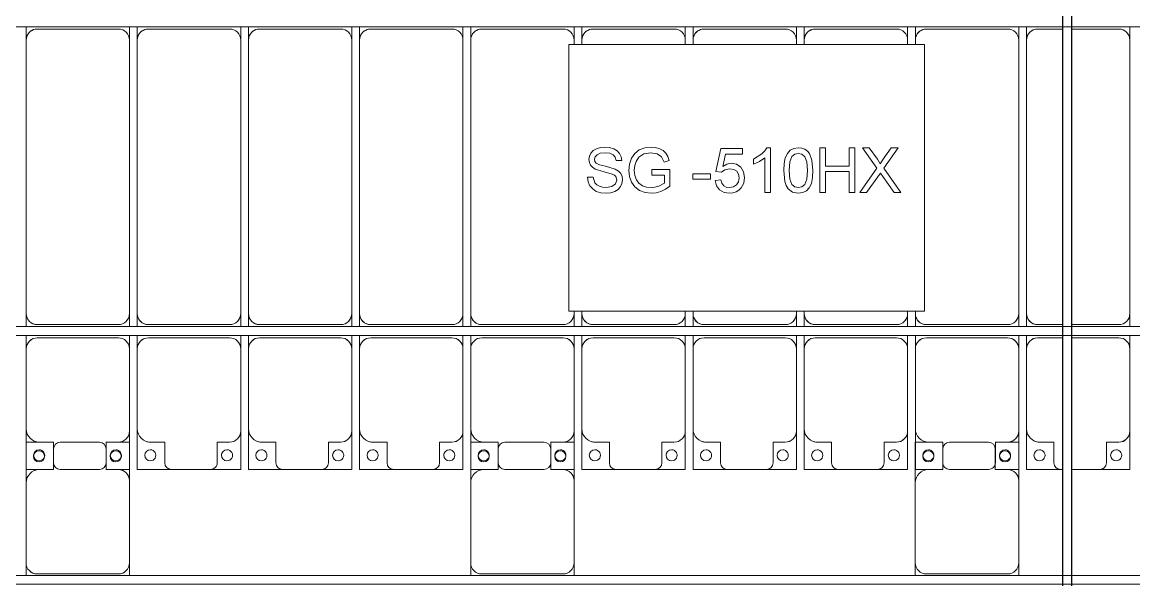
# Model space of a CAD drawing. Header units: millimetres. Extents: x -147246 to 112336, y -213734 to -86506.
# Drawn here: x -44365 to -39365, y -133355 to -130845 of the extents above; entities that cross this region are included whole.
import ezdxf

# ---------------------------------------------------------------- set-up
doc = ezdxf.new("R2010")
doc.units = ezdxf.units.MM
doc.layers.add('A-GENM', color=13, linetype='Continuous', lineweight=9)
doc.layers.add('S-BEAM', color=12, linetype='Continuous', lineweight=9)

# ---------------------------------------------------------------- blocks, each defined once
blk = doc.blocks.new('Dải phao đi lại kèm đỡ invester - DẢI PHAO ĐI LẠI-14853-BỐ TRÍ KHUNG KẾT CẤU BÈ PIN 05')
at = {"layer": 'A-GENM', "color": 7}
for p, q in [((95758.4, 620.3), (95758.4, 680.8)), ((96173.4, 670.3), (95808.4, 670.3)), ((96223.4, 680.8), (96223.4, 620.3)), ((96258.4, 620.3), (96258.4, 680.8)), ((96673.4, 670.3), (96308.4, 670.3)), ((96723.4, 680.8), (96723.4, 620.3)), ((96758.4, 620.3), (96758.4, 680.8)), ((97173.4, 670.3), (96808.4, 670.3)), ((97223.4, 680.8), (97223.4, 620.3)), ((97258.4, 620.3), (97258.4, 680.8)), ((97673.4, 670.3), (97308.4, 670.3)), ((97723.4, 680.8), (97723.4, 620.3)), ((97758.4, 620.3), (97758.4, 680.8)), ((98173.4, 670.3), (97808.4, 670.3)), ((98223.4, 680.8), (98223.4, 620.3)), ((98258.4, 620.3), (98258.4, 680.8)), ((98673.4, 670.3), (98308.4, 670.3)), ((98723.4, 680.8), (98723.4, 620.3)), ((98758.4, 620.3), (98758.4, 680.8)), ((99173.4, 670.3), (98808.4, 670.3)), ((99223.4, 680.8), (99223.4, 620.3)), ((99258.4, 620.3), (99258.4, 680.8)), ((99673.4, 670.3), (99308.4, 670.3)), ((99723.4, 680.8), (99723.4, 620.3)), ((99758.4, 620.3), (99758.4, 680.8)), ((100173.4, 670.3), (99808.4, 670.3)), ((100223.4, 680.8), (100223.4, 620.3)), ((100258.4, 620.3), (100258.4, 680.8)), ((100421.3, 670.3), (100308.4, 670.3)), ((100673.4, 670.3), (100461.3, 670.3)), ((100723.4, 680.8), (100723.4, 620.3)), ((95758.4, 620.3), (95758.4, -610.3)), ((96223.4, -610.3), (96223.4, 620.3)), ((96258.4, 620.3), (96258.4, -610.3)), ((96723.4, -610.3), (96723.4, 620.3)), ((96758.4, 620.3), (96758.4, -610.3)), ((97223.4, -610.3), (97223.4, 620.3)), ((97258.4, 620.3), (97258.4, -610.3)), ((97723.4, -610.3), (97723.4, 620.3)), ((97758.4, 620.3), (97758.4, -610.3)), ((98223.4, 600), (98223.4, 620.3)), ((98258.4, 620.3), (98258.4, 600)), ((98723.4, 600), (98723.4, 620.3)), ((98758.4, 620.3), (98758.4, 600)), ((99223.4, 600), (99223.4, 620.3)), ((99258.4, 620.3), (99258.4, 600)), ((99723.4, 600), (99723.4, 620.3)), ((99758.4, 620.3), (99758.4, 600)), ((100223.4, -610.3), (100223.4, 620.3)), ((100258.4, 620.3), (100258.4, -610.3)), ((100723.4, -610.3), (100723.4, 620.3)), ((98223.4, -610.3), (98223.4, -600)), ((98258.4, -600), (98258.4, -610.3)), ((98723.4, -610.3), (98723.4, -600)), ((98758.4, -600), (98758.4, -610.3)), ((99223.4, -610.3), (99223.4, -600)), ((99258.4, -600), (99258.4, -610.3)), ((99723.4, -610.3), (99723.4, -600)), ((99758.4, -600), (99758.4, -610.3)), ((95758.4, -669.2), (95758.4, -610.3)), ((96223.4, -610.3), (96223.4, -669.2)), ((96258.4, -669.2), (96258.4, -610.3)), ((96723.4, -610.3), (96723.4, -669.2)), ((96758.4, -669.2), (96758.4, -610.3)), ((97223.4, -610.3), (97223.4, -669.2)), ((97258.4, -669.2), (97258.4, -610.3)), ((97723.4, -610.3), (97723.4, -669.2)), ((97758.4, -669.2), (97758.4, -610.3)), ((98223.4, -610.3), (98223.4, -669.2)), ((98258.4, -669.2), (98258.4, -610.3)), ((98723.4, -610.3), (98723.4, -669.2)), ((98758.4, -669.2), (98758.4, -610.3)), ((99223.4, -610.3), (99223.4, -669.2)), ((99258.4, -669.2), (99258.4, -610.3)), ((99723.4, -610.3), (99723.4, -669.2)), ((99758.4, -669.2), (99758.4, -610.3)), ((100223.4, -610.3), (100223.4, -669.2)), ((100258.4, -669.2), (100258.4, -610.3)), ((100723.4, -610.3), (100723.4, -669.2)), ((95808.4, -660.3), (96173.4, -660.3)), ((96308.4, -660.3), (96673.4, -660.3)), ((96808.4, -660.3), (97173.4, -660.3)), ((97308.4, -660.3), (97673.4, -660.3)), ((97808.4, -660.3), (98173.4, -660.3)), ((98308.4, -660.3), (98673.4, -660.3)), ((98808.4, -660.3), (99173.4, -660.3)), ((99308.4, -660.3), (99673.4, -660.3)), ((99808.4, -660.3), (100173.4, -660.3)), ((100308.4, -660.3), (100421.3, -660.3)), ((100461.3, -660.3), (100673.4, -660.3)), ((95758.4, -769.7), (95758.4, -709.2)), ((96173.4, -719.7), (95808.4, -719.7)), ((96223.4, -709.2), (96223.4, -769.7)), ((96258.4, -769.7), (96258.4, -709.2)), ((96673.4, -719.7), (96308.4, -719.7)), ((96723.4, -709.2), (96723.4, -769.7)), ((96758.4, -769.7), (96758.4, -709.2)), ((97173.4, -719.7), (96808.4, -719.7)), ((97223.4, -709.2), (97223.4, -769.7)), ((97258.4, -769.7), (97258.4, -709.2)), ((97673.4, -719.7), (97308.4, -719.7)), ((97723.4, -709.2), (97723.4, -769.7)), ((97758.4, -769.7), (97758.4, -709.2)), ((98173.4, -719.7), (97808.4, -719.7)), ((98223.4, -709.2), (98223.4, -769.7)), ((98258.4, -769.7), (98258.4, -709.2)), ((98673.4, -719.7), (98308.4, -719.7)), ((98723.4, -709.2), (98723.4, -769.7)), ((98758.4, -769.7), (98758.4, -709.2)), ((99173.4, -719.7), (98808.4, -719.7)), ((99223.4, -709.2), (99223.4, -769.7)), ((99258.4, -769.7), (99258.4, -709.2)), ((99673.4, -719.7), (99308.4, -719.7)), ((99723.4, -709.2), (99723.4, -769.7)), ((99758.4, -769.7), (99758.4, -709.2)), ((100173.4, -719.7), (99808.4, -719.7)), ((100223.4, -709.2), (100223.4, -769.7)), ((100258.4, -769.7), (100258.4, -709.2)), ((100421.3, -719.7), (100308.4, -719.7)), ((100673.4, -719.7), (100461.3, -719.7)), ((100723.4, -709.2), (100723.4, -769.7)), ((95758.4, -769.7), (95758.4, -1129.7)), ((96223.4, -1139.7), (96223.4, -769.7)), ((96258.4, -769.7), (96258.4, -1129.7)), ((96723.4, -1139.7), (96723.4, -769.7)), ((96758.4, -769.7), (96758.4, -1129.7)), ((97223.4, -1139.7), (97223.4, -769.7)), ((97258.4, -769.7), (97258.4, -1129.7)), ((97723.4, -1139.7), (97723.4, -769.7)), ((97758.4, -769.7), (97758.4, -1129.7)), ((98223.4, -1139.7), (98223.4, -769.7)), ((98258.4, -769.7), (98258.4, -1129.7)), ((98723.4, -1139.7), (98723.4, -769.7)), ((98758.4, -769.7), (98758.4, -1129.7)), ((99223.4, -1139.7), (99223.4, -769.7)), ((99258.4, -769.7), (99258.4, -1129.7)), ((99723.4, -1139.7), (99723.4, -769.7)), ((99758.4, -769.7), (99758.4, -1129.7)), ((100223.4, -1139.7), (100223.4, -769.7)), ((100258.4, -769.7), (100258.4, -1129.7)), ((100723.4, -1139.7), (100723.4, -769.7)), ((95758.4, -1312.2), (95758.4, -1129.7)), ((96223.4, -1139.7), (96223.4, -1312.2)), ((96258.4, -1312.2), (96258.4, -1129.7)), ((96723.4, -1139.7), (96723.4, -1312.2)), ((96758.4, -1312.2), (96758.4, -1129.7)), ((97223.4, -1139.7), (97223.4, -1312.2)), ((97258.4, -1312.2), (97258.4, -1129.7)), ((97723.4, -1139.7), (97723.4, -1312.2)), ((97758.4, -1312.2), (97758.4, -1129.7)), ((98223.4, -1139.7), (98223.4, -1312.2)), ((98258.4, -1312.2), (98258.4, -1129.7)), ((98723.4, -1139.7), (98723.4, -1312.2)), ((98758.4, -1312.2), (98758.4, -1129.7)), ((99223.4, -1139.7), (99223.4, -1312.2)), ((99258.4, -1312.2), (99258.4, -1129.7)), ((99723.4, -1139.7), (99723.4, -1312.2)), ((99758.4, -1312.2), (99758.4, -1129.7)), ((100223.4, -1139.7), (100223.4, -1312.2)), ((100258.4, -1312.2), (100258.4, -1129.7)), ((100723.4, -1139.7), (100723.4, -1312.2)), ((95818.4, -1189.7), (95881.8, -1189.7)), ((95881.8, -1189.7), (95881.8, -1282.2)), ((96118.2, -1282.2), (96118.2, -1189.7)), ((96118.2, -1189.7), (96173.4, -1189.7)), ((96318.4, -1189.7), (96381.8, -1189.7)), ((96381.8, -1189.7), (96381.8, -1282.2)), ((96618.2, -1282.2), (96618.2, -1189.7)), ((96618.2, -1189.7), (96673.4, -1189.7)), ((96818.4, -1189.7), (96881.8, -1189.7)), ((96881.8, -1189.7), (96881.8, -1282.2)), ((97118.2, -1282.2), (97118.2, -1189.7)), ((97118.2, -1189.7), (97173.4, -1189.7)), ((97318.4, -1189.7), (97381.8, -1189.7)), ((97381.8, -1189.7), (97381.8, -1282.2)), ((97618.2, -1282.2), (97618.2, -1189.7)), ((97618.2, -1189.7), (97673.4, -1189.7)), ((97818.4, -1189.7), (97881.8, -1189.7)), ((97881.8, -1189.7), (97881.8, -1282.2)), ((98118.2, -1282.2), (98118.2, -1189.7)), ((98118.2, -1189.7), (98173.4, -1189.7)), ((98318.4, -1189.7), (98381.8, -1189.7)), ((98381.8, -1189.7), (98381.8, -1282.2)), ((98618.2, -1282.2), (98618.2, -1189.7)), ((98618.2, -1189.7), (98673.4, -1189.7)), ((98818.4, -1189.7), (98881.8, -1189.7)), ((98881.8, -1189.7), (98881.8, -1282.2)), ((99118.2, -1282.2), (99118.2, -1189.7)), ((99118.2, -1189.7), (99173.4, -1189.7)), ((99318.4, -1189.7), (99381.8, -1189.7)), ((99381.8, -1189.7), (99381.8, -1282.2)), ((99618.2, -1282.2), (99618.2, -1189.7)), ((99618.2, -1189.7), (99673.4, -1189.7)), ((99818.4, -1189.7), (99881.8, -1189.7)), ((99881.8, -1189.7), (99881.8, -1282.2)), ((100118.2, -1282.2), (100118.2, -1189.7)), ((100118.2, -1189.7), (100173.4, -1189.7)), ((100318.4, -1189.7), (100381.8, -1189.7)), ((100381.8, -1189.7), (100381.8, -1282.2)), ((100618.2, -1282.2), (100618.2, -1189.7)), ((100618.2, -1189.7), (100673.4, -1189.7)), ((95881.7, -1312.2), (95758.4, -1312.2)), ((95911.8, -1312.2), (96088.2, -1312.2)), ((96223.4, -1312.2), (96117.1, -1312.2)), ((96411.8, -1312.2), (96258.4, -1312.2)), ((96411.8, -1312.2), (96588.2, -1312.2)), ((96723.4, -1312.2), (96588.2, -1312.2)), ((96911.8, -1312.2), (96758.4, -1312.2)), ((96911.8, -1312.2), (97088.2, -1312.2)), ((97223.4, -1312.2), (97088.2, -1312.2)), ((97411.8, -1312.2), (97258.4, -1312.2)), ((97411.8, -1312.2), (97588.2, -1312.2)), ((97723.4, -1312.2), (97588.2, -1312.2)), ((97881.7, -1312.2), (97758.4, -1312.2)), ((97911.8, -1312.2), (98088.2, -1312.2)), ((98223.4, -1312.2), (98117.1, -1312.2)), ((98411.8, -1312.2), (98258.4, -1312.2)), ((98411.8, -1312.2), (98588.2, -1312.2)), ((98723.4, -1312.2), (98588.2, -1312.2)), ((98911.8, -1312.2), (98758.4, -1312.2)), ((98911.8, -1312.2), (99088.2, -1312.2)), ((99223.4, -1312.2), (99088.2, -1312.2)), ((99411.8, -1312.2), (99258.4, -1312.2)), ((99411.8, -1312.2), (99588.2, -1312.2)), ((99723.4, -1312.2), (99588.2, -1312.2)), ((99881.7, -1312.2), (99758.4, -1312.2)), ((99911.8, -1312.2), (100088.2, -1312.2)), ((100223.4, -1312.2), (100117.1, -1312.2)), ((100411.8, -1312.2), (100258.4, -1312.2)), ((100411.8, -1312.2), (100421.3, -1312.2)), ((100461.3, -1312.2), (100588.2, -1312.2)), ((100723.4, -1312.2), (100588.2, -1312.2))]:
    blk.add_line(p, q, dxfattribs=at)
for centre, radius, start, end in [((95808.4, 620.3), 50, 90, 180), ((95808.4, 620.3), 50, 90, 165), ((96173.4, 620.3), 50, 0, 90), ((96173.4, 620.3), 50, 0, 90), ((96308.4, 620.3), 50, 90, 180), ((96308.4, 620.3), 50, 90, 165), ((96673.4, 620.3), 50, 0, 90), ((96673.4, 620.3), 50, 0, 90), ((96808.4, 620.3), 50, 90, 180), ((96808.4, 620.3), 50, 90, 165), ((97173.4, 620.3), 50, 0, 90), ((97173.4, 620.3), 50, 0, 90), ((97308.4, 620.3), 50, 90, 180), ((97308.4, 620.3), 50, 90, 165), ((97673.4, 620.3), 50, 0, 90), ((97673.4, 620.3), 50, 0, 90), ((97808.4, 620.3), 50, 90, 180), ((97808.4, 620.3), 50, 90, 165), ((98173.4, 620.3), 50, 0, 90), ((98173.4, 620.3), 50, 0, 90), ((98308.4, 620.3), 50, 90, 180), ((98308.4, 620.3), 50, 90, 165), ((98673.4, 620.3), 50, 0, 90), ((98673.4, 620.3), 50, 0, 90), ((98808.4, 620.3), 50, 90, 180), ((98808.4, 620.3), 50, 90, 165), ((99173.4, 620.3), 50, 0, 90), ((99173.4, 620.3), 50, 0, 90), ((99308.4, 620.3), 50, 90, 180), ((99308.4, 620.3), 50, 90, 165), ((99673.4, 620.3), 50, 0, 90), ((99673.4, 620.3), 50, 0, 90), ((99808.4, 620.3), 50, 90, 180), ((99808.4, 620.3), 50, 90, 165), ((100173.4, 620.3), 50, 0, 90), ((100173.4, 620.3), 50, 0, 90), ((100308.4, 620.3), 50, 90, 180), ((100308.4, 620.3), 50, 91.3553, 165), ((100673.4, 620.3), 50, 0, 90), ((100673.4, 620.3), 50, 0, 90), ((95808.4, -610.3), 50, 180, 270), ((95808.4, -610.3), 50, 180, 255), ((96173.4, -610.3), 50, 270, 0), ((96173.4, -610.3), 50, 315, 0), ((96308.4, -610.3), 50, 180, 270), ((96308.4, -610.3), 50, 180, 255), ((96673.4, -610.3), 50, 270, 360), ((96673.4, -610.3), 50, 315, 0), ((96808.4, -610.3), 50, 180, 270), ((96808.4, -610.3), 50, 180, 255), ((97173.4, -610.3), 50, 270, 360), ((97173.4, -610.3), 50, 315, 0), ((97308.4, -610.3), 50, 180, 270), ((97308.4, -610.3), 50, 180, 255), ((97673.4, -610.3), 50, 270, 0), ((97673.4, -610.3), 50, 315, 0), ((97808.4, -610.3), 50, 180, 270), ((97808.4, -610.3), 50, 180, 218.5992), ((97808.4, -610.3), 50, 225, 255), ((98173.4, -610.3), 50, 270, 0), ((98173.4, -610.3), 50, 315, 0), ((98308.4, -610.3), 50, 180, 270), ((98308.4, -610.3), 50, 180, 255), ((98673.4, -610.3), 50, 270, 0), ((98673.4, -610.3), 50, 315, 0), ((98808.4, -610.3), 50, 180, 270), ((98808.4, -610.3), 50, 180, 255), ((99173.4, -610.3), 50, 270, 360), ((99173.4, -610.3), 50, 315, 0), ((99308.4, -610.3), 50, 180, 270), ((99308.4, -610.3), 50, 180, 255), ((99673.4, -610.3), 50, 270, 360), ((99673.4, -610.3), 50, 315, 360), ((99808.4, -610.3), 50, 180, 270), ((99808.4, -610.3), 50, 180, 255), ((100173.4, -610.3), 50, 270, 360), ((100173.4, -610.3), 50, 315, 0), ((100308.4, -610.3), 50, 180, 270), ((100308.4, -610.3), 50, 180, 255), ((100673.4, -610.3), 50, 270, 0), ((100673.4, -610.3), 50, 315, 0), ((95808.4, -769.7), 50, 90, 180), ((95808.4, -769.7), 50, 90, 135), ((96173.4, -769.7), 50, 360, 90), ((96173.4, -769.7), 50, 45, 90), ((96308.4, -769.7), 50, 90, 180), ((96308.4, -769.7), 50, 90, 135), ((96673.4, -769.7), 50, 360, 90), ((96673.4, -769.7), 50, 45, 90), ((96808.4, -769.7), 50, 90, 180), ((96808.4, -769.7), 50, 90, 135), ((97173.4, -769.7), 50, 0, 90), ((97173.4, -769.7), 50, 45, 90), ((97308.4, -769.7), 50, 90, 180), ((97308.4, -769.7), 50, 90, 135), ((97673.4, -769.7), 50, 0, 90), ((97673.4, -769.7), 50, 45, 90), ((97808.4, -769.7), 50, 90, 180), ((97808.4, -769.7), 50, 90, 135), ((98173.4, -769.7), 50, 0, 90), ((98173.4, -769.7), 50, 45, 90), ((98308.4, -769.7), 50, 90, 180), ((98308.4, -769.7), 50, 90, 135), ((98673.4, -769.7), 50, 360, 90), ((98673.4, -769.7), 50, 45, 90), ((98808.4, -769.7), 50, 90, 180), ((98808.4, -769.7), 50, 90, 135), ((99173.4, -769.7), 50, 360, 90), ((99173.4, -769.7), 50, 45, 90), ((99308.4, -769.7), 50, 90, 180), ((99308.4, -769.7), 50, 90, 135), ((99673.4, -769.7), 50, 360, 90), ((99673.4, -769.7), 50, 45, 90), ((99808.4, -769.7), 50, 90, 180), ((99808.4, -769.7), 50, 90, 135), ((100173.4, -769.7), 50, 0, 90), ((100173.4, -769.7), 50, 45, 90), ((100308.4, -769.7), 50, 90, 180), ((100308.4, -769.7), 50, 91.3489, 135), ((100673.4, -769.7), 50, 360, 90), ((100673.4, -769.7), 50, 45, 90), ((95818.4, -1129.7), 60, 180, 270), ((96173.4, -1139.7), 50, 270, 0), ((96318.4, -1129.7), 60, 180, 270), ((96673.4, -1139.7), 50, 270, 0), ((96818.4, -1129.7), 60, 180, 270), ((97173.4, -1139.7), 50, 270, 360), ((97318.4, -1129.7), 60, 180, 270), ((97673.4, -1139.7), 50, 270, 360), ((97818.4, -1129.7), 60, 180, 270), ((98173.4, -1139.7), 50, 270, 0), ((98318.4, -1129.7), 60, 180, 270), ((98673.4, -1139.7), 50, 270, 0), ((98818.4, -1129.7), 60, 180, 270), ((99173.4, -1139.7), 50, 270, 360), ((99318.4, -1129.7), 60, 180, 270), ((99673.4, -1139.7), 50, 270, 360), ((99818.4, -1129.7), 60, 180, 270), ((100173.4, -1139.7), 50, 270, 360), ((100318.4, -1129.7), 60, 180, 270), ((100673.4, -1139.7), 50, 270, 360), ((95818.4, -1129.7), 60, 240, 270), ((96173.4, -1139.7), 50, 270, 315), ((96318.4, -1129.7), 60, 240, 270), ((96673.4, -1139.7), 50, 270, 315), ((96818.4, -1129.7), 60, 240, 270), ((97173.4, -1139.7), 50, 270, 315), ((97318.4, -1129.7), 60, 240, 270), ((97673.4, -1139.7), 50, 270, 315), ((97818.4, -1129.7), 60, 240, 270), ((98173.4, -1139.7), 50, 270, 315), ((98318.4, -1129.7), 60, 240, 270), ((98673.4, -1139.7), 50, 270, 315), ((98818.4, -1129.7), 60, 240, 270), ((99173.4, -1139.7), 50, 270, 315), ((99318.4, -1129.7), 60, 240, 270), ((99673.4, -1139.7), 50, 270, 315), ((99818.4, -1129.7), 60, 240, 270), ((100173.4, -1139.7), 50, 270, 315), ((100318.4, -1129.7), 60, 240, 270), ((100673.4, -1139.7), 50, 270, 315), ((95816.8, -1248.6), 25, 90, 270), ((95816.8, -1248.6), 25, 270, 90), ((96161.8, -1248.6), 25, 90, 270), ((96161.8, -1248.6), 25, 270, 90), ((96316.8, -1248.6), 25, 90, 270), ((96316.8, -1248.6), 25, 270, 90), ((96661.8, -1248.6), 25, 90, 270), ((96661.8, -1248.6), 25, 165, 180), ((96661.8, -1248.6), 25, 270, 90), ((96816.8, -1248.6), 25, 90, 270), ((96816.8, -1248.6), 25, 270, 90), ((97161.8, -1248.6), 25, 90, 270), ((97161.8, -1248.6), 25, 165, 180), ((97161.8, -1248.6), 25, 270, 90), ((97316.8, -1248.6), 25, 90, 270), ((97316.8, -1248.6), 25, 270, 90), ((97661.8, -1248.6), 25, 90, 270), ((97661.8, -1248.6), 25, 165, 180), ((97661.8, -1248.6), 25, 270, 90), ((97816.8, -1248.6), 25, 90, 270), ((97816.8, -1248.6), 25, 270, 90), ((98161.8, -1248.6), 25, 90, 270), ((98161.8, -1248.6), 25, 270, 90), ((98316.8, -1248.6), 25, 90, 270), ((98316.8, -1248.6), 25, 270, 90), ((98661.8, -1248.6), 25, 90, 270), ((98661.8, -1248.6), 25, 165, 180), ((98661.8, -1248.6), 25, 270, 90), ((98816.8, -1248.6), 25, 90, 270), ((98816.8, -1248.6), 25, 270, 90), ((99161.8, -1248.6), 25, 90, 270), ((99161.8, -1248.6), 25, 165, 180), ((99161.8, -1248.6), 25, 270, 90), ((99316.8, -1248.6), 25, 90, 270), ((99316.8, -1248.6), 25, 270, 90), ((99661.8, -1248.6), 25, 90, 270), ((99661.8, -1248.6), 25, 165, 180), ((99661.8, -1248.6), 25, 270, 90), ((99816.8, -1248.6), 25, 90, 270), ((99816.8, -1248.6), 25, 270, 90), ((100161.8, -1248.6), 25, 90, 270), ((100161.8, -1248.6), 25, 270, 90), ((100316.8, -1248.6), 25, 90, 270), ((100316.8, -1248.6), 25, 270, 90), ((100661.8, -1248.6), 25, 90, 270), ((100661.8, -1248.6), 25, 165, 180), ((100661.8, -1248.6), 25, 270, 90), ((95911.8, -1282.2), 30, 180, 270), ((96088.2, -1282.2), 30, 270, 360), ((96411.8, -1282.2), 30, 180, 270), ((96411.8, -1282.2), 30, 210, 270), ((96588.2, -1282.2), 30, 270, 0), ((96588.2, -1282.2), 30, 270, 330), ((96911.8, -1282.2), 30, 180, 270), ((96911.8, -1282.2), 30, 210, 270), ((97088.2, -1282.2), 30, 270, 360), ((97088.2, -1282.2), 30, 270, 330), ((97411.8, -1282.2), 30, 180, 270), ((97411.8, -1282.2), 30, 210, 270), ((97588.2, -1282.2), 30, 270, 360), ((97588.2, -1282.2), 30, 270, 330), ((97911.8, -1282.2), 30, 180, 270), ((98088.2, -1282.2), 30, 270, 360), ((98411.8, -1282.2), 30, 180, 270), ((98411.8, -1282.2), 30, 210, 270), ((98588.2, -1282.2), 30, 270, 360), ((98588.2, -1282.2), 30, 270, 330), ((98911.8, -1282.2), 30, 180, 270), ((98911.8, -1282.2), 30, 210, 270), ((99088.2, -1282.2), 30, 270, 360), ((99088.2, -1282.2), 30, 270, 330), ((99411.8, -1282.2), 30, 180, 270), ((99411.8, -1282.2), 30, 210, 270), ((99588.2, -1282.2), 30, 270, 360), ((99588.2, -1282.2), 30, 270, 330), ((99911.8, -1282.2), 30, 180, 270), ((100088.2, -1282.2), 30, 270, 0), ((100411.8, -1282.2), 30, 180, 270), ((100411.8, -1282.2), 30, 210, 270), ((100588.2, -1282.2), 30, 270, 360), ((100588.2, -1282.2), 30, 270, 330)]:
    blk.add_arc(centre, radius, start, end, dxfattribs=at)
blk = doc.blocks.new('Dầm C52 - Dầm C52-18775-BỐ TRÍ KHUNG KẾT CẤU BÈ PIN 05')
at = {"layer": 'S-BEAM', "color": 1}
blk.add_line((-74474.3, 20), (74474.3, 20), dxfattribs=at)
blk = doc.blocks.new('Dầm C52 - Dầm C52-18776-BỐ TRÍ KHUNG KẾT CẤU BÈ PIN 05')
at = {"layer": 'S-BEAM', "color": 1}
for p, q in [((-74474.3, 20), (74474.3, 20)), ((74474.3, -20), (-74474.3, -20))]:
    blk.add_line(p, q, dxfattribs=at)
blk = doc.blocks.new('Dầm C52 - Hộp 40x60-25899-BỐ TRÍ KHUNG KẾT CẤU BÈ PIN 05')
at = {"layer": 'S-BEAM', "color": 3, "lineweight": 25}
for p, q in [((-55977.2, 20), (55977.2, 20)), ((55977.2, -20), (-55977.2, -20))]:
    blk.add_line(p, q, dxfattribs=at)
blk = doc.blocks.new('Dai phao do pin - DẢI PHAO ĐỠ PIN-V27-BỐ TRÍ KHUNG KẾT CẤU BÈ PIN 05')
at = {"layer": 'A-GENM', "color": 7}
for p, q in [((68483.2, 241.6), (68539.7, 241.6)), ((68899.7, 241.6), (68539.7, 241.6)), ((68899.7, 241.6), (69082.2, 241.6)), ((69082.2, 241.6), (69082.2, 117.9)), ((68489.7, 191.6), (68489.7, -173.4)), ((68959.7, 118.2), (68959.7, 181.6)), ((69052.2, 118.2), (68959.7, 118.2)), ((69082.2, -88.2), (69082.2, 88.2)), ((68959.7, -173.4), (68959.7, -118.2)), ((68959.7, -118.2), (69052.2, -118.2)), ((69082.2, -117.5), (69082.2, -223.4)), ((68539.7, -223.4), (68483.2, -223.4)), ((68539.7, -223.4), (68909.7, -223.4)), ((69082.2, -223.4), (68909.7, -223.4))]:
    blk.add_line(p, q, dxfattribs=at)
for centre, radius, start, end in [((68539.7, 191.6), 50, 90, 180), ((68539.7, 191.6), 50, 135, 180), ((68899.7, 181.6), 60, 0, 90), ((68899.7, 181.6), 60, 0, 30), ((69018.6, 183.2), 25, 0, 180), ((69018.6, 183.2), 25, 180, 0), ((69052.2, 88.2), 30, 0, 90), ((69052.2, -88.2), 30, 270, 0), ((69018.6, -161.8), 25, 0, 180), ((68539.7, -173.4), 50, 180, 270), ((68539.7, -173.4), 50, 180, 225), ((68909.7, -173.4), 50, 270, 360), ((68909.7, -173.4), 50, 315, 360), ((69018.6, -161.8), 25, 180, 0)]:
    blk.add_arc(centre, radius, start, end, dxfattribs=at)
blk = doc.blocks.new('Dai phao do pin - DẢI PHAO ĐỠ PIN-V28-BỐ TRÍ KHUNG KẾT CẤU BÈ PIN 05')
at = {"layer": 'A-GENM', "color": 7}
for p, q in [((68483.2, 241.6), (68539.7, 241.6)), ((68899.7, 241.6), (68539.7, 241.6)), ((68899.7, 241.6), (69082.2, 241.6)), ((69082.2, 241.6), (69082.2, 117.9)), ((68489.7, 191.6), (68489.7, -173.4)), ((68959.7, 118.2), (68959.7, 181.6)), ((69052.2, 118.2), (68959.7, 118.2)), ((69082.2, -88.2), (69082.2, 88.2)), ((68959.7, -173.4), (68959.7, -118.2)), ((68959.7, -118.2), (69052.2, -118.2)), ((69082.2, -117.5), (69082.2, -223.4)), ((68539.7, -223.4), (68483.2, -223.4)), ((68539.7, -223.4), (68909.7, -223.4)), ((69082.2, -223.4), (68909.7, -223.4))]:
    blk.add_line(p, q, dxfattribs=at)
for centre, radius, start, end in [((68539.7, 191.6), 50, 90, 180), ((68539.7, 191.6), 50, 135, 180), ((68899.7, 181.6), 60, 0, 90), ((68899.7, 181.6), 60, 0, 30), ((69018.6, 183.2), 25, 0, 180), ((69018.6, 183.2), 25, 180, 0), ((69052.2, 88.2), 30, 0, 90), ((69052.2, -88.2), 30, 270, 0), ((69018.6, -161.8), 25, 0, 180), ((68539.7, -173.4), 50, 180, 270), ((68539.7, -173.4), 50, 180, 225), ((68909.7, -173.4), 50, 270, 360), ((68909.7, -173.4), 50, 315, 360), ((69018.6, -161.8), 25, 180, 0)]:
    blk.add_arc(centre, radius, start, end, dxfattribs=at)
blk = doc.blocks.new('Dai phao do pin - DẢI PHAO ĐỠ PIN-V29-BỐ TRÍ KHUNG KẾT CẤU BÈ PIN 05')
at = {"layer": 'A-GENM', "color": 7}
for p, q in [((68483.2, 241.6), (68539.7, 241.6)), ((68899.7, 241.6), (68539.7, 241.6)), ((68899.7, 241.6), (69082.2, 241.6)), ((69082.2, 241.6), (69082.2, 117.9)), ((68489.7, 191.6), (68489.7, -173.4)), ((68959.7, 118.2), (68959.7, 181.6)), ((69052.2, 118.2), (68959.7, 118.2)), ((69082.2, -88.2), (69082.2, 88.2)), ((68959.7, -173.4), (68959.7, -118.2)), ((68959.7, -118.2), (69052.2, -118.2)), ((69082.2, -117.5), (69082.2, -223.4)), ((68539.7, -223.4), (68483.2, -223.4)), ((68539.7, -223.4), (68909.7, -223.4)), ((69082.2, -223.4), (68909.7, -223.4))]:
    blk.add_line(p, q, dxfattribs=at)
for centre, radius, start, end in [((68539.7, 191.6), 50, 90, 180), ((68539.7, 191.6), 50, 135, 180), ((68899.7, 181.6), 60, 0, 90), ((68899.7, 181.6), 60, 0, 30), ((69018.6, 183.2), 25, 0, 180), ((69018.6, 183.2), 25, 180, 0), ((69052.2, 88.2), 30, 0, 90), ((69052.2, -88.2), 30, 270, 0), ((69018.6, -161.8), 25, 0, 180), ((68539.7, -173.4), 50, 180, 270), ((68539.7, -173.4), 50, 180, 225), ((68909.7, -173.4), 50, 270, 360), ((68909.7, -173.4), 50, 315, 360), ((69018.6, -161.8), 25, 180, 0)]:
    blk.add_arc(centre, radius, start, end, dxfattribs=at)
blk = doc.blocks.new('Invester - SG -510HX-3226-BỐ TRÍ KHUNG KẾT CẤU BÈ PIN 05')
at = {"layer": 'A-GENM', "color": 7}
for p, q in [((800, 600), (-800, 600)), ((-800, 600), (-800, -600)), ((800, -600), (800, 600)), ((-700.9, 111.3), (-707.5, 97.6)), ((-690.2, 123), (-700.9, 111.3)), ((-675.5, 131.4), (-690.2, 123)), ((-681.7, 95), (-673.2, 104.5)), ((-657.8, 136.5), (-675.5, 131.4)), ((-673.2, 104.5), (-658.6, 111)), ((-658.6, 111), (-637.3, 113.1)), ((-638.3, 138.2), (-657.8, 136.5)), ((-617.1, 136.5), (-638.3, 138.2)), ((-637.3, 113.1), (-616.4, 111)), ((-598.5, 131.1), (-617.1, 136.5)), ((-616.4, 111), (-601.4, 104.4)), ((-601.4, 104.4), (-591.8, 93.6)), ((-583.3, 122.2), (-598.5, 131.1)), ((-572, 110), (-583.3, 122.2)), ((-564.9, 95.2), (-572, 110)), ((-503.5, 110.4), (-518.5, 88.3)), ((-483.3, 125.9), (-503.5, 110.4)), ((-484.8, 93.5), (-462.9, 107.7)), ((-458.6, 135.2), (-483.3, 125.9)), ((-462.9, 107.7), (-430.8, 113.1)), ((-430.4, 138.2), (-458.6, 135.2)), ((-430.8, 113.1), (-402.5, 108.1)), ((-409.7, 136.5), (-430.4, 138.2)), ((-391.1, 131.1), (-409.7, 136.5)), ((-402.5, 108.1), (-383, 94.7)), ((-375.4, 122.6), (-391.1, 131.1)), ((-363.6, 111.2), (-375.4, 122.6)), ((-354.8, 96.6), (-363.6, 111.2)), ((-116.3, 132), (-138.3, 28.4)), ((-19, 132), (-116.3, 132)), ((-106.8, 51.5), (-96, 106.9)), ((-96, 106.9), (-19, 106.9)), ((-19, 106.9), (-19, 132)), ((68, 108.4), (31.2, 84.9)), ((81.5, 122), (68, 108.4)), ((90.4, 135.1), (81.5, 122)), ((106.6, 135.1), (90.4, 135.1)), ((106.6, -65.8), (106.6, 135.1)), ((182.8, 110.4), (173.6, 90.8)), ((195.5, 124.2), (182.8, 110.4)), ((212, 132.4), (195.5, 124.2)), ((203.5, 96.6), (216.1, 106.6)), ((232.1, 135.1), (212, 132.4)), ((216.1, 106.6), (231.9, 110)), ((231.9, 110), (248.5, 106.2)), ((247.6, 133.5), (232.1, 135.1)), ((261.5, 128.6), (247.6, 133.5)), ((248.5, 106.2), (261.6, 94.7)), ((273.1, 120.7), (261.5, 128.6)), ((281.7, 110), (273.1, 120.7)), ((293.5, 80.2), (281.7, 110)), ((354.6, 135.1), (329.5, 135.1)), ((329.5, 135.1), (329.5, -65.8)), ((354.6, 53.5), (354.6, 135.1)), ((486.4, 135.1), (461.3, 135.1)), ((461.3, 135.1), (461.3, 53.5)), ((486.4, -65.8), (486.4, 135.1)), ((551, 135.1), (521, 135.1)), ((521, 135.1), (585.8, 43.7)), ((587.6, 83.6), (551, 135.1)), ((650.5, 135.1), (614.3, 84)), ((616.2, 43.3), (681.1, 135.1)), ((681.1, 135.1), (650.5, 135.1)), ((-707.5, 97.6), (-709.6, 82.9)), ((-709.6, 82.9), (-707.9, 69.8)), ((-707.9, 69.8), (-702.6, 58)), ((-702.6, 58), (-693.7, 47.7)), ((-684.5, 83.7), (-681.7, 95)), ((-682.5, 74), (-684.5, 83.7)), ((-676.5, 66.2), (-682.5, 74)), ((-662.3, 59.3), (-676.5, 66.2)), ((-635.5, 52.2), (-662.3, 59.3)), ((-591.1, 39.6), (-635.5, 52.2)), ((-591.8, 93.6), (-587.2, 78.6)), ((-587.2, 78.6), (-562.1, 78.6)), ((-562.1, 78.6), (-564.9, 95.2)), ((-527.6, 62), (-530.7, 33.7)), ((-518.5, 88.3), (-527.6, 62)), ((-505.6, 34.7), (-503.6, 55.2)), ((-503.6, 55.2), (-497.7, 74.1)), ((-497.7, 74.1), (-484.8, 93.5)), ((-383, 94.7), (-371.5, 71.5)), ((-371.5, 71.5), (-348.4, 78)), ((-348.4, 78), (-354.8, 96.6)), ((-88.9, 62.4), (-106.8, 51.5)), ((-70.1, 66), (-88.9, 62.4)), ((-46.6, 61.5), (-70.1, 66)), ((-27.1, 48), (-46.6, 61.5)), ((31.2, 84.9), (31.2, 61.1)), ((31.2, 61.1), (57.7, 73.8)), ((57.7, 73.8), (81.5, 90.8)), ((81.5, 90.8), (81.5, -65.8)), ((168.1, 65.2), (166.2, 33)), ((173.6, 90.8), (168.1, 65.2)), ((191.3, 33.1), (194.4, 72.1)), ((194.4, 72.1), (203.5, 96.6)), ((261.6, 94.7), (270.1, 71.7)), ((270.1, 71.7), (273, 33.1)), ((298.1, 33), (293.5, 80.2)), ((461.3, 53.5), (354.6, 53.5)), ((599.9, 63.5), (587.6, 83.6)), ((614.3, 84), (599.9, 63.5)), ((-715.9, 3.3), (-712.9, -17)), ((-690.8, 3.3), (-715.9, 3.3)), ((-693.7, 47.7), (-681.2, 39.3)), ((-682.7, -21.9), (-690.8, 3.3)), ((-681.2, 39.3), (-641.9, 26.9)), ((-641.9, 26.9), (-605.3, 17.3)), ((-605.3, 17.3), (-594.6, 12.1)), ((-594.6, 12.1), (-588.2, 5.9)), ((-576.8, 30.5), (-591.1, 39.6)), ((-588.2, 5.9), (-584.1, -9.8)), ((-566.8, 19.3), (-576.8, 30.5)), ((-560.9, 6), (-566.8, 19.3)), ((-558.9, -9.1), (-560.9, 6)), ((-530.7, 33.7), (-527.6, 5.6)), ((-527.6, 5.6), (-518.4, -19.7)), ((-503.2, 10.7), (-505.6, 34.7)), ((-496.1, -9.1), (-503.2, 10.7)), ((-345.5, 37.8), (-427.1, 37.8)), ((-427.1, 37.8), (-427.1, 12.7)), ((-427.1, 12.7), (-370.6, 12.7)), ((-370.6, 12.7), (-370.6, -23.6)), ((-345.5, -37.3), (-345.5, 37.8)), ((-163.4, 19), (-241.9, 19)), ((-241.9, 19), (-241.9, -6.2)), ((-163.4, -6.2), (-163.4, 19)), ((-138.3, 28.4), (-113.2, 25.2)), ((-113.2, 25.2), (-99.1, 36.6)), ((-99.1, 36.6), (-77, 40.9)), ((-77, 40.9), (-58.4, 38.2)), ((-58.4, 38.2), (-45.2, 30)), ((-45.2, 30), (-37.3, 17.1)), ((-34.7, 0.2), (-37.5, -17.8)), ((-37.3, 17.1), (-34.7, 0.2)), ((-14, 27.5), (-27.1, 48)), ((-9.6, 1.7), (-14, 27.5)), ((-13.5, -23.4), (-9.6, 1.7)), ((166.2, 33), (171.2, -15.8)), ((194.3, -6.4), (191.3, 33.1)), ((273, 33.1), (270, -6.4)), ((290.8, -24.5), (296.2, 1.1)), ((296.2, 1.1), (298.1, 33)), ((354.6, -65.8), (354.6, 28.4)), ((354.6, 28.4), (461.3, 28.4)), ((461.3, 28.4), (461.3, -65.8)), ((585.8, 43.7), (508.4, -65.8)), ((539, -65.8), (589.4, 5.5)), ((589.4, 5.5), (601.1, 22)), ((601.1, 22), (611.8, 6.9)), ((611.8, 6.9), (663.5, -65.8)), ((693.6, -65.8), (616.2, 43.3)), ((-712.9, -17), (-705.1, -35.1)), ((-705.1, -35.1), (-692.8, -49.9)), ((-692.8, -49.9), (-676.7, -60.5)), ((-674.6, -30.8), (-682.7, -21.9)), ((-662.9, -37.8), (-674.6, -30.8)), ((-648.7, -42.3), (-662.9, -37.8)), ((-632.8, -43.8), (-648.7, -42.3)), ((-606.6, -39.2), (-632.8, -43.8)), ((-589.6, -26.6), (-606.6, -39.2)), ((-584.1, -9.8), (-589.6, -26.6)), ((-578.9, -51.7), (-567.9, -39.2)), ((-567.9, -39.2), (-561.2, -24.6)), ((-561.2, -24.6), (-558.9, -9.1)), ((-518.4, -19.7), (-503.2, -40.9)), ((-503.2, -40.9), (-482, -56.3)), ((-484.6, -24.4), (-496.1, -9.1)), ((-468.7, -35.3), (-484.6, -24.4)), ((-450.1, -41.7), (-468.7, -35.3)), ((-430.4, -43.8), (-450.1, -41.7)), ((-413, -42.2), (-430.4, -43.8)), ((-396, -37.4), (-413, -42.2)), ((-370.6, -23.6), (-396, -37.4)), ((-365.3, -51.1), (-345.5, -37.3)), ((-241.9, -6.2), (-163.4, -6.2)), ((-116.3, -9.3), (-141.4, -12.4)), ((-141.4, -12.4), (-135.3, -35.5)), ((-135.3, -35.5), (-121.8, -53.5)), ((-111.7, -24.4), (-116.3, -9.3)), ((-103.7, -35.2), (-111.7, -24.4)), ((-92.2, -41.7), (-103.7, -35.2)), ((-77.4, -43.8), (-92.2, -41.7)), ((-59.4, -40.8), (-77.4, -43.8)), ((-45.9, -31.8), (-59.4, -40.8)), ((-37.5, -17.8), (-45.9, -31.8)), ((-35.8, -55.4), (-25.3, -44.9)), ((-25.3, -44.9), (-13.5, -23.4)), ((171.2, -15.8), (177.5, -34.7)), ((177.5, -34.7), (186.2, -49.8)), ((186.2, -49.8), (206.1, -64.2)), ((203.1, -29.3), (194.3, -6.4)), ((216.3, -40.2), (203.1, -29.3)), ((232.1, -43.8), (216.3, -40.2)), ((248, -40.2), (232.1, -43.8)), ((261.2, -29.2), (248, -40.2)), ((270, -6.4), (261.2, -29.2)), ((268.9, -57.9), (281.6, -44.1)), ((281.6, -44.1), (290.8, -24.5)), ((-676.7, -60.5), (-656.4, -66.8)), ((-656.4, -66.8), (-631.8, -68.9)), ((-631.8, -68.9), (-611.8, -67)), ((-611.8, -67), (-593.8, -61.1)), ((-593.8, -61.1), (-578.9, -51.7)), ((-482, -56.3), (-456.5, -65.8)), ((-456.5, -65.8), (-428.4, -68.9)), ((-428.4, -68.9), (-406.8, -67)), ((-406.8, -67), (-385.8, -61)), ((-385.8, -61), (-365.3, -51.1)), ((-121.8, -53.5), (-102.2, -65.1)), ((-102.2, -65.1), (-77.5, -68.9)), ((-77.5, -68.9), (-61.9, -67.4)), ((-61.9, -67.4), (-47.9, -62.9)), ((-47.9, -62.9), (-35.8, -55.4)), ((81.5, -65.8), (106.6, -65.8)), ((206.1, -64.2), (232.1, -68.9)), ((232.1, -68.9), (252.4, -66.2)), ((252.4, -66.2), (268.9, -57.9)), ((329.5, -65.8), (354.6, -65.8)), ((461.3, -65.8), (486.4, -65.8)), ((508.4, -65.8), (539, -65.8)), ((663.5, -65.8), (693.6, -65.8)), ((-800, -600), (800, -600))]:
    blk.add_line(p, q, dxfattribs=at)
blk = doc.blocks.new('HOBANMONG_BEPIN 5_rvt-1-BỐ TRÍ KHUNG KẾT CẤU BÈ PIN 05')
at = {"layer": 'A-GENM', "color": 3, "lineweight": 25}
for name, p, rotation in [('Dải phao đi lại kèm đỡ invester - DẢI PHAO ĐI LẠI-14853-BỐ TRÍ KHUNG KẾT CẤU BÈ PIN 05', (-140105.4, -131545.4), 359.9997710135151), ('Invester - SG -510HX-3226-BỐ TRÍ KHUNG KẾT CẤU BÈ PIN 05', (-41105.6, -131545.7), 359.9997710135151), ('Dai phao do pin - DẢI PHAO ĐỠ PIN-V27-BỐ TRÍ KHUNG KẾT CẤU BÈ PIN 05', (-44105.9, -201818.1), 89.99977101252024), ('Dai phao do pin - DẢI PHAO ĐỠ PIN-V28-BỐ TRÍ KHUNG KẾT CẤU BÈ PIN 05', (-42105.9, -201818.1), 89.99977101252024), ('Dai phao do pin - DẢI PHAO ĐỠ PIN-V29-BỐ TRÍ KHUNG KẾT CẤU BÈ PIN 05', (-40105.9, -201818.1), 89.99977101252024)]:
    blk.add_blockref(name, p, dxfattribs=dict(at, rotation=rotation))
at = {"layer": 'S-BEAM', "color": 3, "lineweight": 25}
for name, p, rotation in [('Dầm C52 - Hộp 40x60-25899-BỐ TRÍ KHUNG KẾT CẤU BÈ PIN 05', (-39664.2, -148541.9), 269.9997710125197), ('Dầm C52 - Dầm C52-18775-BỐ TRÍ KHUNG KẾT CẤU BÈ PIN 05', (-66080, -130844.9), 179.9997710135151), ('Dầm C52 - Dầm C52-18776-BỐ TRÍ KHUNG KẾT CẤU BÈ PIN 05', (-66080, -132234.9), 179.9997710135151), ('Dầm C52 - Dầm C52-18776-BỐ TRÍ KHUNG KẾT CẤU BÈ PIN 05', (-66080, -133354.9), 179.9997710135151)]:
    blk.add_blockref(name, p, dxfattribs=dict(at, rotation=rotation))

msp = doc.modelspace()

# ---------------------------------------------------------------- block references
at = {"lineweight": 5}
msp.add_blockref('HOBANMONG_BEPIN 5_rvt-1-BỐ TRÍ KHUNG KẾT CẤU BÈ PIN 05', (0, 0), dxfattribs=at)

doc.saveas('drawing.dxf')
